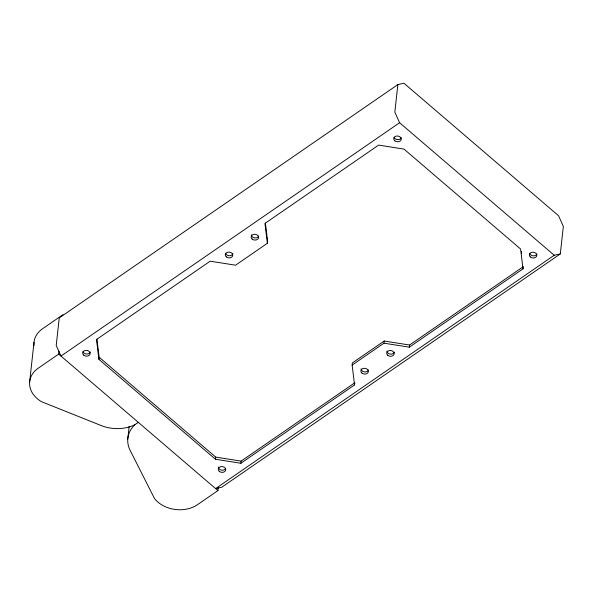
<?xml version="1.0" encoding="UTF-8"?>
<svg xmlns="http://www.w3.org/2000/svg" width="593" height="593" viewBox="0 0 593 593"><rect width="100%" height="100%" fill="white"/><g stroke="black" fill="none" stroke-linecap="round" stroke-linejoin="round"><path stroke-width="0.89" d="M29.65 381.862L34.009 342.376M138.31 422.342L134.774 424.781A34.186 26.27 6.3 0 1 101.158 425.537L41.488 401.698A28.101 21.593 6.3 0 1 38.293 368.157L58.685 354.103L58.989 351.345M99.15 357.208L215.711 457.107L241.106 461.117L354.807 382.767L354.57 384.916L240.869 463.266L215.474 459.264L98.912 359.358L99.15 357.208L96.941 339.174M127.762 439.161L129.178 426.3M215.474 459.264L215.711 457.107M134.774 424.781A34.186 26.27 6.3 0 0 130.149 450.383L154.506 498.557A28.101 21.593 6.3 0 0 197.543 504.643L217.935 490.589L218.239 487.831M240.869 463.266L241.106 461.117M98.912 359.358L96.489 339.522L210.167 261.187L235.562 265.197L267.376 243.271L267.613 241.121L265.405 223.087M352.138 365.088L352.375 362.931L384.175 341.019L409.57 345.03L523.248 266.694L523.011 268.844L409.333 347.179L383.938 343.177L352.138 365.088L354.57 384.916M397.866 84.577L394.827 112.099L399.6 122.729L554.225 255.249L560.311 253.923L563.35 226.4L558.584 215.763L403.959 83.242L397.866 84.577L59.256 317.915L56.216 345.437L60.983 356.074L399.6 122.729M383.938 343.177L384.175 341.019M409.333 347.179L409.57 345.03M63.043 314.616L42.652 328.67A28.101 21.593 6.3 0 0 34.009 345.563M554.225 255.249L215.607 488.595L221.7 487.261L560.311 253.923M58.685 354.103L217.935 490.589M521.373 251.365L521.595 253.167M523.011 268.844L520.58 249.008L404.018 149.11L378.63 145.1L264.945 223.435L267.376 243.271M232.871 253.811A3.758 2.891 6.3 0 1 229.18 255.716A3.758 2.891 6.3 0 1 225.622 253.344M90.247 352.094A3.758 2.891 6.3 0 1 86.548 354.006A3.758 2.891 6.3 0 1 82.998 351.627M394.301 352.22A3.758 2.891 6.3 0 1 390.112 354.073A3.758 2.891 6.3 0 1 386.947 350.997M258.704 236.007A3.758 2.891 6.3 0 1 254.523 237.86A3.758 2.891 6.3 0 1 251.358 234.784M401.328 137.724A3.758 2.891 6.3 0 1 397.636 139.629A3.758 2.891 6.3 0 1 394.086 137.257M368.461 370.017A3.758 2.891 6.3 0 1 364.28 371.87A3.758 2.891 6.3 0 1 361.115 368.794M225.436 468.974A3.758 2.891 6.3 0 1 221.174 470.056A3.758 2.891 6.3 0 1 218.491 467.084M536.924 253.93A3.758 2.891 6.3 0 1 533.233 255.842A3.758 2.891 6.3 0 1 529.675 253.463M361.908 373.064A3.758 2.891 6.3 0 0 368.223 372.174A3.758 2.891 6.3 0 0 363.746 368.335A3.758 2.891 6.3 0 0 361.908 373.064M394.775 140.763A3.758 2.891 6.3 0 0 401.09 139.874A3.758 2.891 6.3 0 0 396.613 136.034A3.758 2.891 6.3 0 0 394.775 140.763M252.151 239.053A3.758 2.891 6.3 0 0 258.466 238.164A3.758 2.891 6.3 0 0 253.989 234.324A3.758 2.891 6.3 0 0 252.151 239.053M83.687 355.14A3.758 2.891 6.3 0 0 90.003 354.243A3.758 2.891 6.3 0 0 85.525 350.411A3.758 2.891 6.3 0 0 83.687 355.14M387.74 355.266A3.758 2.891 6.3 0 0 394.063 354.369A3.758 2.891 6.3 0 0 389.579 350.537A3.758 2.891 6.3 0 0 387.74 355.266M226.318 256.851A3.758 2.891 6.3 0 0 232.634 255.961A3.758 2.891 6.3 0 0 228.157 252.121A3.758 2.891 6.3 0 0 226.318 256.851M219.284 471.353A3.758 2.891 6.3 0 0 225.599 470.457A3.758 2.891 6.3 0 0 221.122 466.617A3.758 2.891 6.3 0 0 219.284 471.353M530.372 256.977A3.758 2.891 6.3 0 0 536.687 256.087A3.758 2.891 6.3 0 0 532.21 252.247A3.758 2.891 6.3 0 0 530.372 256.977"/></g></svg>
